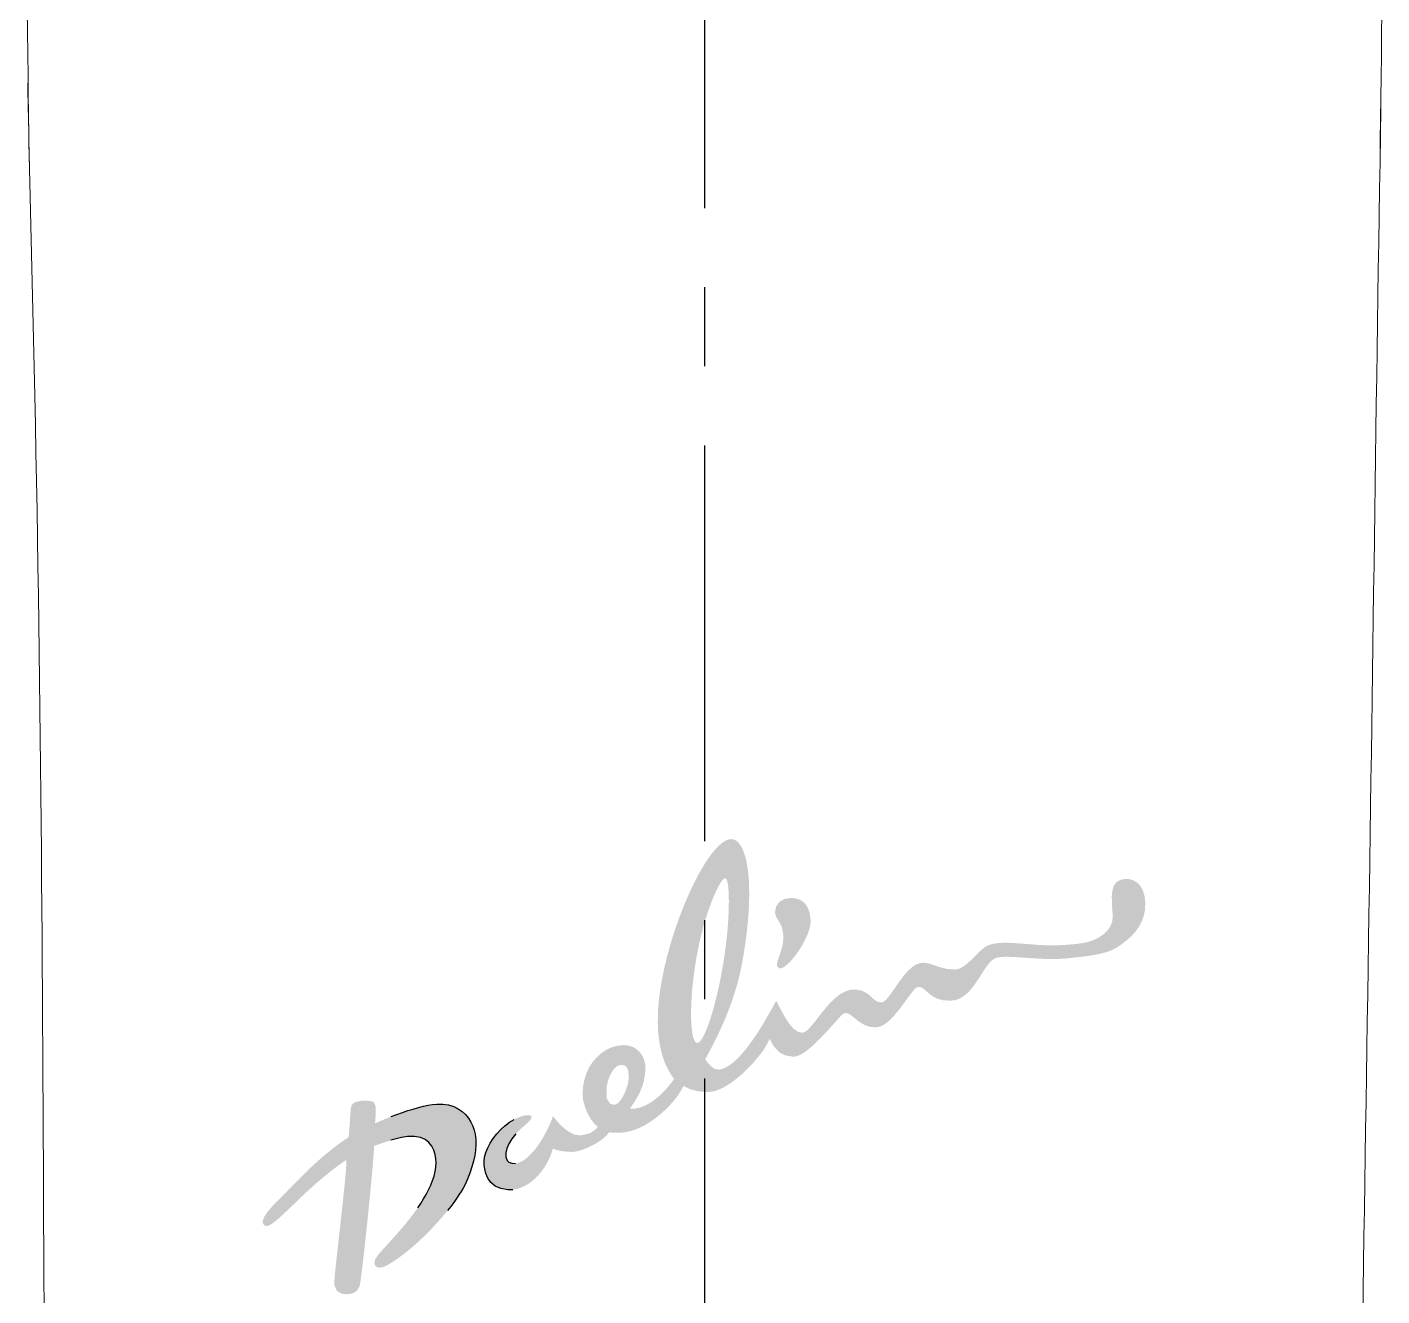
# Model space of a CAD drawing. Extents: x -5208 to -4788, y -2139 to -1842.
# Drawn here: x -5152.52 to -5122.56, y -2048.31 to -2020.25 of the extents above; entities that cross this region are included whole.
import ezdxf

# ---------------------------------------------------------------- set-up
doc = ezdxf.new("R2010")
doc.units = 0
doc.header["$LTSCALE"] = 7
doc.linetypes.add('CENTER', pattern=[2, 1.25, -0.25, 0.25, -0.25])
doc.layers.get('0').update_dxf_attribs({"color": 2, "linetype": 'CONTINUOUS'})
doc.layers.add('D', color=2, linetype='CONTINUOUS')
doc.layers.add('Trimetric', color=7, linetype='CONTINUOUS')

msp = doc.modelspace()

# ---------------------------------------------------------------- hatches: boundary and pattern name
at = {"layer": 'D', "linetype": 'Continuous'}
h = msp.add_hatch(color=256, dxfattribs=at)
h.paths.add_polyline_path([(-5135.767, -2039.533), (-5135.622, -2039.511), (-5135.518, -2039.521), (-5135.421, -2039.554), (-5135.335, -2039.613), (-5135.265, -2039.704), (-5135.215, -2039.831), (-5135.19, -2039.998), (-5135.196, -2040.1), (-5135.223, -2040.214), (-5135.267, -2040.336), (-5135.326, -2040.461), (-5135.395, -2040.585), (-5135.471, -2040.703), (-5135.552, -2040.812), (-5135.633, -2040.908), (-5135.711, -2040.985), (-5135.782, -2041.039), (-5135.844, -2041.067), (-5135.893, -2041.063), (-5135.928, -2041.03), (-5135.937, -2040.981), (-5135.925, -2040.917), (-5135.901, -2040.84), (-5135.869, -2040.751), (-5135.836, -2040.649), (-5135.809, -2040.537), (-5135.795, -2040.415), (-5135.8, -2040.284), (-5135.83, -2040.145), (-5135.882, -2040.045), (-5135.949, -2039.939), (-5135.981, -2039.837), (-5135.955, -2039.7), (-5135.88, -2039.597)], flags=17)
h.paths.add_polyline_path([(-5137.105, -2039.084), (-5137.082, -2039.075), (-5137.063, -2039.084), (-5137.047, -2039.111), (-5137.033, -2039.154), (-5137.021, -2039.212), (-5137.012, -2039.285), (-5137.005, -2039.372), (-5137.001, -2039.471), (-5137, -2039.581), (-5137.001, -2039.703), (-5137.005, -2039.833), (-5137.012, -2039.972), (-5137.022, -2040.119), (-5137.034, -2040.273), (-5137.051, -2040.431), (-5137.07, -2040.595), (-5137.093, -2040.762), (-5137.119, -2040.931), (-5137.148, -2041.1), (-5137.179, -2041.265), (-5137.211, -2041.426), (-5137.246, -2041.581), (-5137.281, -2041.73), (-5137.318, -2041.872), (-5137.355, -2042.006), (-5137.392, -2042.131), (-5137.43, -2042.246), (-5137.467, -2042.351), (-5137.504, -2042.444), (-5137.541, -2042.526), (-5137.576, -2042.594), (-5137.61, -2042.648), (-5137.642, -2042.687), (-5137.673, -2042.71), (-5137.702, -2042.717), (-5137.728, -2042.707), (-5137.751, -2042.681), (-5137.772, -2042.638), (-5137.79, -2042.581), (-5137.806, -2042.51), (-5137.818, -2042.425), (-5137.827, -2042.327), (-5137.833, -2042.218), (-5137.835, -2042.099), (-5137.834, -2041.968), (-5137.829, -2041.829), (-5137.821, -2041.681), (-5137.809, -2041.526), (-5137.793, -2041.363), (-5137.772, -2041.195), (-5137.748, -2041.021), (-5137.719, -2040.843), (-5137.684, -2040.655), (-5137.646, -2040.474), (-5137.604, -2040.301), (-5137.561, -2040.136), (-5137.515, -2039.981), (-5137.469, -2039.835), (-5137.422, -2039.7), (-5137.376, -2039.577), (-5137.33, -2039.465), (-5137.285, -2039.366), (-5137.243, -2039.28), (-5137.203, -2039.208), (-5137.166, -2039.151), (-5137.133, -2039.109)], flags=16)
h.paths.add_polyline_path([(-5139.462, -2043.223), (-5139.383, -2043.2), (-5139.282, -2043.227), (-5139.228, -2043.317), (-5139.212, -2043.49), (-5139.234, -2043.637), (-5139.289, -2043.796), (-5139.365, -2043.942), (-5139.449, -2044.048), (-5139.528, -2044.089), (-5139.635, -2044.054), (-5139.703, -2043.933), (-5139.706, -2043.706), (-5139.67, -2043.542), (-5139.613, -2043.402), (-5139.541, -2043.293)], flags=16)
h.paths.add_polyline_path([(-5141.64, -2044.358), (-5141.531, -2044.324), (-5141.407, -2044.313), (-5141.358, -2044.347), (-5141.386, -2044.42), (-5141.491, -2044.522), (-5141.609, -2044.625), (-5141.711, -2044.731), (-5141.797, -2044.839), (-5141.863, -2044.947), (-5141.909, -2045.051), (-5141.931, -2045.149), (-5141.929, -2045.239), (-5141.9, -2045.318), (-5141.865, -2045.354), (-5141.803, -2045.38), (-5141.719, -2045.384), (-5141.631, -2045.361), (-5141.544, -2045.316), (-5141.458, -2045.253), (-5141.375, -2045.173), (-5141.294, -2045.082), (-5141.218, -2044.98), (-5141.146, -2044.872), (-5141.081, -2044.761), (-5141.021, -2044.648), (-5140.969, -2044.539), (-5140.925, -2044.434), (-5140.89, -2044.338), (-5140.853, -2044.385), (-5140.78, -2044.472), (-5140.678, -2044.575), (-5140.556, -2044.673), (-5140.421, -2044.743), (-5140.282, -2044.763), (-5140.073, -2044.716), (-5139.961, -2044.642), (-5139.895, -2044.568), (-5139.968, -2044.513), (-5140.046, -2044.414), (-5140.12, -2044.285), (-5140.181, -2044.138), (-5140.223, -2043.986), (-5140.236, -2043.842), (-5140.226, -2043.701), (-5140.2, -2043.554), (-5140.157, -2043.407), (-5140.095, -2043.266), (-5140.012, -2043.138), (-5139.927, -2043.041), (-5139.83, -2042.952), (-5139.722, -2042.877), (-5139.601, -2042.818), (-5139.47, -2042.78), (-5139.327, -2042.765), (-5139.205, -2042.779), (-5139.097, -2042.82), (-5139.004, -2042.886), (-5138.93, -2042.972), (-5138.877, -2043.077), (-5138.848, -2043.197), (-5138.845, -2043.329), (-5138.86, -2043.459), (-5138.884, -2043.577), (-5138.918, -2043.689), (-5138.964, -2043.799), (-5139.023, -2043.914), (-5139.098, -2044.037), (-5139.189, -2044.174), (-5139.071, -2044.171), (-5138.954, -2044.144), (-5138.838, -2044.097), (-5138.727, -2044.033), (-5138.62, -2043.957), (-5138.519, -2043.871), (-5138.427, -2043.78), (-5138.344, -2043.688), (-5138.271, -2043.598), (-5138.211, -2043.513), (-5138.257, -2043.451), (-5138.302, -2043.38), (-5138.347, -2043.301), (-5138.39, -2043.214), (-5138.43, -2043.116), (-5138.467, -2043.008), (-5138.499, -2042.889), (-5138.527, -2042.758), (-5138.548, -2042.615), (-5138.563, -2042.459), (-5138.571, -2042.289), (-5138.57, -2042.104), (-5138.565, -2041.99), (-5138.556, -2041.874), (-5138.545, -2041.755), (-5138.53, -2041.634), (-5138.513, -2041.511), (-5138.492, -2041.387), (-5138.469, -2041.261), (-5138.443, -2041.135), (-5138.415, -2041.008), (-5138.385, -2040.88), (-5138.352, -2040.752), (-5138.317, -2040.624), (-5138.28, -2040.497), (-5138.241, -2040.37), (-5138.2, -2040.244), (-5138.158, -2040.12), (-5138.115, -2039.996), (-5138.07, -2039.875), (-5138.023, -2039.756), (-5137.976, -2039.639), (-5137.928, -2039.525), (-5137.878, -2039.413), (-5137.829, -2039.305), (-5137.778, -2039.2), (-5137.727, -2039.099), (-5137.676, -2039.001), (-5137.624, -2038.909), (-5137.572, -2038.82), (-5137.521, -2038.737), (-5137.469, -2038.658), (-5137.418, -2038.585), (-5137.367, -2038.517), (-5137.316, -2038.456), (-5137.267, -2038.401), (-5137.218, -2038.352), (-5137.17, -2038.31), (-5137.123, -2038.275), (-5137.077, -2038.247), (-5137.032, -2038.227), (-5136.989, -2038.214), (-5136.947, -2038.21), (-5136.908, -2038.214), (-5136.871, -2038.226), (-5136.836, -2038.246), (-5136.802, -2038.274), (-5136.77, -2038.309), (-5136.739, -2038.352), (-5136.711, -2038.403), (-5136.684, -2038.461), (-5136.66, -2038.526), (-5136.637, -2038.598), (-5136.617, -2038.678), (-5136.6, -2038.764), (-5136.585, -2038.857), (-5136.572, -2038.958), (-5136.562, -2039.064), (-5136.555, -2039.177), (-5136.551, -2039.297), (-5136.55, -2039.423), (-5136.551, -2039.555), (-5136.556, -2039.694), (-5136.564, -2039.838), (-5136.575, -2039.989), (-5136.59, -2040.145), (-5136.608, -2040.307), (-5136.63, -2040.474), (-5136.656, -2040.647), (-5136.685, -2040.826), (-5136.718, -2041.01), (-5136.749, -2041.158), (-5136.784, -2041.305), (-5136.823, -2041.449), (-5136.865, -2041.59), (-5136.91, -2041.728), (-5136.957, -2041.862), (-5137.006, -2041.992), (-5137.056, -2042.118), (-5137.106, -2042.238), (-5137.157, -2042.354), (-5137.207, -2042.463), (-5137.256, -2042.566), (-5137.303, -2042.663), (-5137.349, -2042.752), (-5137.391, -2042.834), (-5137.431, -2042.908), (-5137.466, -2042.974), (-5137.497, -2043.032), (-5137.524, -2043.08), (-5137.424, -2043.206), (-5137.331, -2043.284), (-5137.23, -2043.308), (-5137.146, -2043.293), (-5137.06, -2043.257), (-5136.972, -2043.203), (-5136.884, -2043.133), (-5136.795, -2043.049), (-5136.707, -2042.954), (-5136.621, -2042.851), (-5136.537, -2042.741), (-5136.455, -2042.627), (-5136.377, -2042.511), (-5136.304, -2042.396), (-5136.235, -2042.284), (-5136.172, -2042.178), (-5136.116, -2042.08), (-5136.066, -2041.991), (-5136.024, -2041.915), (-5135.991, -2041.855), (-5135.967, -2041.811), (-5135.953, -2041.787), (-5135.919, -2041.844), (-5135.872, -2041.937), (-5135.812, -2042.053), (-5135.741, -2042.178), (-5135.66, -2042.299), (-5135.571, -2042.4), (-5135.475, -2042.47), (-5135.372, -2042.493), (-5135.324, -2042.478), (-5135.271, -2042.441), (-5135.213, -2042.386), (-5135.152, -2042.314), (-5135.085, -2042.232), (-5135.014, -2042.14), (-5134.939, -2042.045), (-5134.86, -2041.948), (-5134.777, -2041.853), (-5134.69, -2041.764), (-5134.599, -2041.685), (-5134.503, -2041.619), (-5134.405, -2041.57), (-5134.302, -2041.54), (-5134.196, -2041.535), (-5134.049, -2041.565), (-5133.942, -2041.622), (-5133.86, -2041.69), (-5133.789, -2041.756), (-5133.715, -2041.805), (-5133.623, -2041.821), (-5133.575, -2041.805), (-5133.523, -2041.762), (-5133.467, -2041.697), (-5133.407, -2041.616), (-5133.342, -2041.524), (-5133.274, -2041.424), (-5133.202, -2041.322), (-5133.126, -2041.224), (-5133.046, -2041.133), (-5132.963, -2041.054), (-5132.877, -2040.993), (-5132.787, -2040.955), (-5132.695, -2040.943), (-5132.569, -2040.962), (-5132.452, -2041), (-5132.328, -2041.043), (-5132.182, -2041.079), (-5131.996, -2041.095), (-5131.903, -2041.076), (-5131.808, -2041.024), (-5131.713, -2040.949), (-5131.618, -2040.86), (-5131.525, -2040.766), (-5131.435, -2040.679), (-5131.348, -2040.606), (-5131.265, -2040.558), (-5131.177, -2040.531), (-5131.079, -2040.513), (-5130.972, -2040.504), (-5130.857, -2040.502), (-5130.735, -2040.506), (-5130.605, -2040.514), (-5130.47, -2040.525), (-5130.329, -2040.536), (-5130.183, -2040.547), (-5130.033, -2040.556), (-5129.898, -2040.56), (-5129.762, -2040.559), (-5129.628, -2040.554), (-5129.499, -2040.545), (-5129.375, -2040.534), (-5129.259, -2040.521), (-5129.153, -2040.506), (-5129.048, -2040.483), (-5128.937, -2040.444), (-5128.825, -2040.39), (-5128.722, -2040.321), (-5128.631, -2040.237), (-5128.562, -2040.138), (-5128.519, -2040.024), (-5128.51, -2039.896), (-5128.522, -2039.74), (-5128.529, -2039.599), (-5128.53, -2039.474), (-5128.52, -2039.366), (-5128.499, -2039.274), (-5128.461, -2039.2), (-5128.405, -2039.145), (-5128.327, -2039.108), (-5128.225, -2039.091), (-5128.137, -2039.096), (-5128.05, -2039.123), (-5127.969, -2039.172), (-5127.898, -2039.247), (-5127.842, -2039.348), (-5127.804, -2039.478), (-5127.789, -2039.638), (-5127.799, -2039.793), (-5127.831, -2039.932), (-5127.879, -2040.056), (-5127.941, -2040.166), (-5128.012, -2040.261), (-5128.087, -2040.344), (-5128.162, -2040.415), (-5128.234, -2040.474), (-5128.298, -2040.522), (-5128.35, -2040.561), (-5128.443, -2040.622), (-5128.545, -2040.671), (-5128.656, -2040.711), (-5128.774, -2040.743), (-5128.899, -2040.769), (-5129.03, -2040.79), (-5129.166, -2040.808), (-5129.305, -2040.824), (-5129.449, -2040.841), (-5129.592, -2040.854), (-5129.735, -2040.86), (-5129.879, -2040.862), (-5130.02, -2040.859), (-5130.159, -2040.853), (-5130.293, -2040.845), (-5130.423, -2040.836), (-5130.547, -2040.827), (-5130.663, -2040.819), (-5130.77, -2040.814), (-5130.868, -2040.812), (-5130.956, -2040.814), (-5131.031, -2040.823), (-5131.094, -2040.838), (-5131.155, -2040.87), (-5131.213, -2040.921), (-5131.271, -2040.989), (-5131.328, -2041.068), (-5131.386, -2041.157), (-5131.446, -2041.251), (-5131.509, -2041.347), (-5131.575, -2041.441), (-5131.646, -2041.531), (-5131.722, -2041.612), (-5131.805, -2041.681), (-5131.896, -2041.736), (-5131.995, -2041.771), (-5132.103, -2041.784), (-5132.269, -2041.772), (-5132.396, -2041.736), (-5132.494, -2041.685), (-5132.571, -2041.627), (-5132.633, -2041.569), (-5132.69, -2041.52), (-5132.748, -2041.486), (-5132.817, -2041.477), (-5132.856, -2041.496), (-5132.906, -2041.545), (-5132.966, -2041.619), (-5133.034, -2041.711), (-5133.109, -2041.814), (-5133.191, -2041.924), (-5133.277, -2042.034), (-5133.367, -2042.138), (-5133.46, -2042.23), (-5133.554, -2042.304), (-5133.648, -2042.354), (-5133.741, -2042.374), (-5133.868, -2042.363), (-5133.977, -2042.33), (-5134.071, -2042.28), (-5134.153, -2042.222), (-5134.225, -2042.163), (-5134.289, -2042.111), (-5134.348, -2042.072), (-5134.405, -2042.056), (-5134.463, -2042.068), (-5134.522, -2042.117), (-5134.605, -2042.211), (-5134.692, -2042.309), (-5134.784, -2042.411), (-5134.877, -2042.512), (-5134.972, -2042.611), (-5135.067, -2042.705), (-5135.161, -2042.792), (-5135.253, -2042.869), (-5135.341, -2042.932), (-5135.424, -2042.981), (-5135.501, -2043.012), (-5135.571, -2043.023), (-5135.744, -2042.996), (-5135.874, -2042.929), (-5135.967, -2042.841), (-5136.031, -2042.749), (-5136.073, -2042.672), (-5136.1, -2042.628), (-5136.133, -2042.703), (-5136.179, -2042.787), (-5136.236, -2042.876), (-5136.304, -2042.969), (-5136.381, -2043.065), (-5136.465, -2043.162), (-5136.555, -2043.258), (-5136.65, -2043.352), (-5136.749, -2043.441), (-5136.85, -2043.524), (-5136.952, -2043.599), (-5137.053, -2043.665), (-5137.152, -2043.72), (-5137.248, -2043.762), (-5137.339, -2043.789), (-5137.424, -2043.8), (-5137.538, -2043.8), (-5137.682, -2043.787), (-5137.842, -2043.747), (-5138.003, -2043.668), (-5138.062, -2043.779), (-5138.133, -2043.888), (-5138.215, -2043.994), (-5138.304, -2044.095), (-5138.399, -2044.191), (-5138.497, -2044.28), (-5138.597, -2044.361), (-5138.696, -2044.434), (-5138.791, -2044.497), (-5138.882, -2044.55), (-5139.023, -2044.617), (-5139.158, -2044.663), (-5139.287, -2044.692), (-5139.411, -2044.705), (-5139.532, -2044.704), (-5139.649, -2044.694), (-5139.703, -2044.763), (-5139.784, -2044.836), (-5139.887, -2044.909), (-5140.005, -2044.977), (-5140.13, -2045.038), (-5140.256, -2045.086), (-5140.376, -2045.118), (-5140.483, -2045.129), (-5140.676, -2045.114), (-5140.821, -2045.081), (-5140.893, -2045.055), (-5140.923, -2045.156), (-5140.964, -2045.258), (-5141.014, -2045.359), (-5141.072, -2045.458), (-5141.139, -2045.553), (-5141.213, -2045.641), (-5141.293, -2045.723), (-5141.38, -2045.796), (-5141.473, -2045.857), (-5141.57, -2045.907), (-5141.671, -2045.943), (-5141.777, -2045.963), (-5141.885, -2045.966), (-5142.044, -2045.939), (-5142.168, -2045.882), (-5142.261, -2045.802), (-5142.328, -2045.708), (-5142.373, -2045.608), (-5142.399, -2045.507), (-5142.411, -2045.415), (-5142.414, -2045.338), (-5142.403, -2045.242), (-5142.376, -2045.141), (-5142.334, -2045.037), (-5142.278, -2044.933), (-5142.211, -2044.83), (-5142.133, -2044.73), (-5142.046, -2044.635), (-5141.952, -2044.549), (-5141.852, -2044.472), (-5141.747, -2044.408)])
h.paths.add_polyline_path([(-5145.533, -2044.886), (-5145.415, -2044.806), (-5145.402, -2044.742), (-5145.391, -2044.598), (-5145.379, -2044.414), (-5145.366, -2044.235), (-5145.365, -2044.181), (-5145.345, -2044.098), (-5145.275, -2044.029), (-5145.13, -2043.997), (-5144.971, -2043.997), (-5144.856, -2044.019), (-5144.808, -2044.127), (-5144.812, -2044.316), (-5144.825, -2044.496), (-5144.708, -2044.445), (-5144.588, -2044.394), (-5144.466, -2044.346), (-5144.344, -2044.299), (-5144.221, -2044.256), (-5144.1, -2044.215), (-5143.982, -2044.179), (-5143.866, -2044.146), (-5143.755, -2044.119), (-5143.65, -2044.097), (-5143.551, -2044.081), (-5143.459, -2044.071), (-5143.322, -2044.07), (-5143.197, -2044.088), (-5143.085, -2044.123), (-5142.986, -2044.172), (-5142.898, -2044.233), (-5142.822, -2044.304), (-5142.758, -2044.383), (-5142.706, -2044.468), (-5142.664, -2044.556), (-5142.633, -2044.646), (-5142.613, -2044.735), (-5142.598, -2044.854), (-5142.595, -2044.972), (-5142.602, -2045.089), (-5142.619, -2045.209), (-5142.647, -2045.332), (-5142.684, -2045.461), (-5142.73, -2045.598), (-5142.786, -2045.744), (-5142.81, -2045.8), (-5142.841, -2045.862), (-5142.878, -2045.93), (-5142.922, -2046.003), (-5142.971, -2046.08), (-5143.026, -2046.161), (-5143.086, -2046.245), (-5143.151, -2046.333), (-5143.221, -2046.422), (-5143.296, -2046.514), (-5143.375, -2046.607), (-5143.457, -2046.7), (-5143.543, -2046.794), (-5143.633, -2046.888), (-5143.726, -2046.981), (-5143.821, -2047.072), (-5143.919, -2047.162), (-5144.019, -2047.249), (-5144.121, -2047.333), (-5144.225, -2047.413), (-5144.33, -2047.49), (-5144.437, -2047.562), (-5144.544, -2047.629), (-5144.664, -2047.682), (-5144.758, -2047.687), (-5144.818, -2047.652), (-5144.84, -2047.585), (-5144.817, -2047.494), (-5144.744, -2047.387), (-5144.684, -2047.32), (-5144.619, -2047.249), (-5144.55, -2047.174), (-5144.479, -2047.096), (-5144.405, -2047.013), (-5144.329, -2046.928), (-5144.253, -2046.84), (-5144.176, -2046.749), (-5144.1, -2046.656), (-5144.025, -2046.561), (-5143.952, -2046.464), (-5143.881, -2046.366), (-5143.814, -2046.267), (-5143.751, -2046.166), (-5143.693, -2046.066), (-5143.64, -2045.964), (-5143.593, -2045.863), (-5143.553, -2045.763), (-5143.521, -2045.662), (-5143.496, -2045.563), (-5143.481, -2045.465), (-5143.476, -2045.368), (-5143.481, -2045.28), (-5143.497, -2045.186), (-5143.526, -2045.092), (-5143.572, -2045.002), (-5143.635, -2044.921), (-5143.717, -2044.854), (-5143.822, -2044.807), (-5143.951, -2044.784), (-5144.106, -2044.79), (-5144.237, -2044.811), (-5144.357, -2044.838), (-5144.473, -2044.87), (-5144.589, -2044.907), (-5144.712, -2044.949), (-5144.848, -2044.997), (-5144.848, -2045.031), (-5144.85, -2045.085), (-5144.854, -2045.158), (-5144.861, -2045.246), (-5144.869, -2045.35), (-5144.879, -2045.467), (-5144.89, -2045.596), (-5144.903, -2045.734), (-5144.917, -2045.881), (-5144.932, -2046.035), (-5144.947, -2046.194), (-5144.963, -2046.357), (-5144.98, -2046.521), (-5144.997, -2046.685), (-5145.014, -2046.848), (-5145.032, -2047.008), (-5145.049, -2047.164), (-5145.065, -2047.313), (-5145.081, -2047.454), (-5145.096, -2047.585), (-5145.111, -2047.706), (-5145.124, -2047.813), (-5145.136, -2047.906), (-5145.147, -2047.983), (-5145.156, -2048.043), (-5145.163, -2048.083), (-5145.169, -2048.102), (-5145.227, -2048.201), (-5145.318, -2048.256), (-5145.43, -2048.277), (-5145.556, -2048.266), (-5145.669, -2048.203), (-5145.727, -2048.067), (-5145.728, -2048.04), (-5145.725, -2047.991), (-5145.72, -2047.921), (-5145.712, -2047.832), (-5145.701, -2047.728), (-5145.689, -2047.608), (-5145.675, -2047.477), (-5145.659, -2047.335), (-5145.643, -2047.184), (-5145.625, -2047.028), (-5145.607, -2046.867), (-5145.589, -2046.704), (-5145.571, -2046.541), (-5145.553, -2046.379), (-5145.536, -2046.222), (-5145.52, -2046.07), (-5145.505, -2045.927), (-5145.492, -2045.794), (-5145.481, -2045.672), (-5145.471, -2045.565), (-5145.465, -2045.474), (-5145.461, -2045.401), (-5145.461, -2045.348), (-5145.463, -2045.318), (-5145.47, -2045.312), (-5145.603, -2045.404), (-5145.733, -2045.5), (-5145.858, -2045.598), (-5145.979, -2045.697), (-5146.096, -2045.797), (-5146.209, -2045.897), (-5146.317, -2045.995), (-5146.42, -2046.091), (-5146.518, -2046.184), (-5146.611, -2046.274), (-5146.699, -2046.359), (-5146.782, -2046.438), (-5146.859, -2046.511), (-5146.931, -2046.576), (-5146.997, -2046.634), (-5147.057, -2046.682), (-5147.111, -2046.721), (-5147.159, -2046.749), (-5147.201, -2046.765), (-5147.236, -2046.769), (-5147.265, -2046.759), (-5147.301, -2046.715), (-5147.31, -2046.655), (-5147.283, -2046.575), (-5147.214, -2046.468), (-5147.096, -2046.328), (-5146.922, -2046.15), (-5146.85, -2046.079), (-5146.778, -2046.006), (-5146.705, -2045.931), (-5146.63, -2045.855), (-5146.554, -2045.777), (-5146.477, -2045.699), (-5146.397, -2045.619), (-5146.315, -2045.539), (-5146.23, -2045.458), (-5146.142, -2045.377), (-5146.051, -2045.295), (-5145.956, -2045.213), (-5145.857, -2045.131), (-5145.753, -2045.049), (-5145.646, -2044.967)])

# ---------------------------------------------------------------- linework, layer by layer
at = {"color": 1, "linetype": 'CENTER'}
msp.add_line((-5137.538, -1973.502), (-5137.538, -2070.897), dxfattribs=at)
at = {"layer": 'D', "linetype": 'Continuous'}
for p, q in [((-5143.755, -2044.119), (-5143.65, -2044.097)), ((-5143.65, -2044.097), (-5143.551, -2044.081)), ((-5143.551, -2044.081), (-5143.459, -2044.071)), ((-5143.459, -2044.071), (-5143.322, -2044.07)), ((-5143.322, -2044.07), (-5143.197, -2044.088)), ((-5143.197, -2044.088), (-5143.085, -2044.123)), ((-5144.466, -2044.346), (-5144.344, -2044.299)), ((-5144.344, -2044.299), (-5144.221, -2044.256)), ((-5144.221, -2044.256), (-5144.1, -2044.215)), ((-5144.1, -2044.215), (-5143.982, -2044.179)), ((-5143.982, -2044.179), (-5143.866, -2044.146)), ((-5143.866, -2044.146), (-5143.755, -2044.119)), ((-5143.085, -2044.123), (-5142.986, -2044.172)), ((-5142.986, -2044.172), (-5142.898, -2044.233)), ((-5142.898, -2044.233), (-5142.822, -2044.304)), ((-5142.822, -2044.304), (-5142.758, -2044.383)), ((-5142.758, -2044.383), (-5142.706, -2044.468)), ((-5141.852, -2044.472), (-5141.747, -2044.408)), ((-5142.706, -2044.468), (-5142.664, -2044.556)), ((-5142.664, -2044.556), (-5142.633, -2044.646)), ((-5142.633, -2044.646), (-5142.613, -2044.735)), ((-5142.133, -2044.73), (-5142.046, -2044.635)), ((-5142.046, -2044.635), (-5141.952, -2044.549)), ((-5141.952, -2044.549), (-5141.852, -2044.472)), ((-5144.357, -2044.838), (-5144.473, -2044.87)), ((-5144.237, -2044.811), (-5144.357, -2044.838)), ((-5144.106, -2044.79), (-5144.237, -2044.811)), ((-5143.951, -2044.784), (-5144.106, -2044.79)), ((-5143.822, -2044.807), (-5143.951, -2044.784)), ((-5143.717, -2044.854), (-5143.822, -2044.807)), ((-5143.635, -2044.921), (-5143.717, -2044.854)), ((-5143.572, -2045.002), (-5143.635, -2044.921)), ((-5143.526, -2045.092), (-5143.572, -2045.002)), ((-5142.613, -2044.735), (-5142.598, -2044.854)), ((-5142.595, -2044.972), (-5142.602, -2045.089)), ((-5142.598, -2044.854), (-5142.595, -2044.972)), ((-5142.334, -2045.037), (-5142.278, -2044.933)), ((-5142.278, -2044.933), (-5142.211, -2044.83)), ((-5142.211, -2044.83), (-5142.133, -2044.73)), ((-5141.863, -2044.947), (-5141.909, -2045.051)), ((-5141.797, -2044.839), (-5141.863, -2044.947)), ((-5141.711, -2044.731), (-5141.797, -2044.839)), ((-5143.497, -2045.186), (-5143.526, -2045.092)), ((-5143.481, -2045.28), (-5143.497, -2045.186)), ((-5143.476, -2045.368), (-5143.481, -2045.28)), ((-5142.619, -2045.209), (-5142.647, -2045.332)), ((-5142.602, -2045.089), (-5142.619, -2045.209)), ((-5142.414, -2045.338), (-5142.403, -2045.242)), ((-5142.403, -2045.242), (-5142.376, -2045.141)), ((-5142.376, -2045.141), (-5142.334, -2045.037)), ((-5141.909, -2045.051), (-5141.931, -2045.149)), ((-5141.931, -2045.149), (-5141.929, -2045.239)), ((-5141.929, -2045.239), (-5141.9, -2045.318)), ((-5143.521, -2045.662), (-5143.496, -2045.563)), ((-5143.496, -2045.563), (-5143.481, -2045.465)), ((-5143.481, -2045.465), (-5143.476, -2045.368)), ((-5143.476, -2045.368), (-5143.476, -2045.368)), ((-5142.73, -2045.598), (-5142.786, -2045.744)), ((-5142.684, -2045.461), (-5142.73, -2045.598)), ((-5142.647, -2045.332), (-5142.684, -2045.461)), ((-5142.411, -2045.415), (-5142.414, -2045.338)), ((-5142.399, -2045.507), (-5142.411, -2045.415)), ((-5142.373, -2045.608), (-5142.399, -2045.507)), ((-5142.328, -2045.708), (-5142.373, -2045.608)), ((-5141.9, -2045.318), (-5141.865, -2045.354)), ((-5141.865, -2045.354), (-5141.803, -2045.38)), ((-5141.803, -2045.38), (-5141.719, -2045.384)), ((-5143.64, -2045.964), (-5143.593, -2045.863)), ((-5143.593, -2045.863), (-5143.553, -2045.763)), ((-5143.553, -2045.763), (-5143.521, -2045.662)), ((-5142.841, -2045.862), (-5142.878, -2045.93)), ((-5142.81, -2045.8), (-5142.841, -2045.862)), ((-5142.786, -2045.744), (-5142.81, -2045.8)), ((-5142.261, -2045.802), (-5142.328, -2045.708)), ((-5142.168, -2045.882), (-5142.261, -2045.802)), ((-5142.044, -2045.939), (-5142.168, -2045.882)), ((-5143.814, -2046.267), (-5143.751, -2046.166)), ((-5143.751, -2046.166), (-5143.693, -2046.066)), ((-5143.693, -2046.066), (-5143.64, -2045.964)), ((-5143.026, -2046.161), (-5143.086, -2046.245)), ((-5142.971, -2046.08), (-5143.026, -2046.161)), ((-5142.922, -2046.003), (-5142.971, -2046.08)), ((-5142.878, -2045.93), (-5142.922, -2046.003)), ((-5141.885, -2045.966), (-5142.044, -2045.939)), ((-5141.777, -2045.963), (-5141.885, -2045.966)), ((-5143.881, -2046.366), (-5143.814, -2046.267)), ((-5143.151, -2046.333), (-5143.221, -2046.422)), ((-5143.086, -2046.245), (-5143.151, -2046.333))]:
    msp.add_line(p, q, dxfattribs=at)
at = {"layer": 'Trimetric', "color": 0, "linetype": 'Continuous', "lineweight": 18}
for points in [[(-5152.52, -2019.864), (-5152.513, -2020.352), (-5152.507, -2020.839), (-5152.5, -2021.327), (-5152.494, -2021.814)], [(-5122.598, -2023.22), (-5122.592, -2022.752), (-5122.587, -2022.285), (-5122.582, -2021.817), (-5122.576, -2021.349), (-5122.569, -2020.882), (-5122.563, -2020.414), (-5122.557, -2019.946)], [(-5152.495, -2022.136), (-5152.506, -2021.491)], [(-5152.505, -2021.491), (-5152.492, -2022.12), (-5152.479, -2022.749), (-5152.465, -2023.378), (-5152.451, -2024.007), (-5152.436, -2024.635), (-5152.422, -2025.264), (-5152.407, -2025.893), (-5152.392, -2026.522), (-5152.378, -2027.151), (-5152.364, -2027.78), (-5152.351, -2028.409), (-5152.338, -2029.037), (-5152.325, -2029.666), (-5152.313, -2030.295), (-5152.301, -2030.924), (-5152.291, -2031.553), (-5152.28, -2032.182), (-5152.271, -2032.811), (-5152.262, -2033.44), (-5152.252, -2034.069), (-5152.245, -2034.698), (-5152.237, -2035.327), (-5152.23, -2035.956), (-5152.223, -2036.585), (-5152.216, -2037.214), (-5152.211, -2037.843), (-5152.205, -2038.472), (-5152.199, -2039.101), (-5152.195, -2039.73), (-5152.19, -2040.359), (-5152.185, -2040.988), (-5152.181, -2041.617), (-5152.178, -2042.246), (-5152.174, -2042.875), (-5152.17, -2043.504), (-5152.167, -2044.133), (-5152.163, -2044.762), (-5152.16, -2045.391), (-5152.157, -2046.02), (-5152.154, -2046.649), (-5152.151, -2047.278), (-5152.148, -2047.907), (-5152.144, -2048.536)], [(-5152.49, -2022.132), (-5152.478, -2023.227)], [(-5122.982, -2048.784), (-5122.973, -2048.19), (-5122.964, -2047.595), (-5122.954, -2047.001), (-5122.945, -2046.407), (-5122.936, -2045.813), (-5122.927, -2045.219), (-5122.917, -2044.625), (-5122.908, -2044.031), (-5122.898, -2043.437), (-5122.889, -2042.843), (-5122.88, -2042.248), (-5122.87, -2041.654), (-5122.861, -2041.06), (-5122.852, -2040.466), (-5122.843, -2039.872), (-5122.834, -2039.278), (-5122.825, -2038.684), (-5122.816, -2038.09), (-5122.807, -2037.495), (-5122.799, -2036.901), (-5122.79, -2036.307), (-5122.782, -2035.713), (-5122.773, -2035.119), (-5122.765, -2034.525), (-5122.756, -2033.931), (-5122.747, -2033.336), (-5122.739, -2032.742), (-5122.731, -2032.148), (-5122.722, -2031.554), (-5122.714, -2030.96), (-5122.706, -2030.366), (-5122.697, -2029.772), (-5122.689, -2029.178), (-5122.68, -2028.583), (-5122.672, -2027.989), (-5122.663, -2027.395), (-5122.654, -2026.801), (-5122.645, -2026.207), (-5122.636, -2025.613), (-5122.626, -2025.019), (-5122.616, -2024.425), (-5122.607, -2023.83), (-5122.597, -2023.236), (-5122.587, -2022.642), (-5122.578, -2022.048)]]:
    msp.add_lwpolyline(points, dxfattribs=at)

doc.saveas('drawing.dxf')
